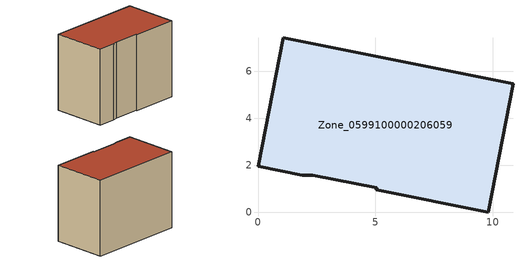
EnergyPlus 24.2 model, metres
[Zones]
Zone_0599100000206059
 floor ground (C_G): 5.06,1.03 2.32,1.58 1.88,1.58 0,1.95 1.07,7.42 10.86,5.47 9.8,0 5.04,0.95 z0
 wall outside (C_F): 9.8,0 10.86,5.47 1.07,7.42 0,1.95 1.88,1.58 2.32,1.58 5.06,1.03 5.04,0.95 9.8,0 z0:7.94
 roof outside (C_R): 2.32,1.58 5.06,1.03 5.04,0.95 9.8,0 10.86,5.47 1.07,7.42 0,1.95 1.88,1.58 z7.94
[BUILDING]
Pand.0599100000206059: North Axis=0; Terrain=City; Loads Convergence Tolerance Value=0.04; Temperature Convergence Tolerance Value=0.4; Solar Distribution=FullExterior; Maximum Number of Warmup Days=25; Minimum Number of Warmup Days=1
[Site:Location]
Rotterdam.The.Hague.AP_ZH_NLD Design_Conditions: Latitude=51.96; Longitude=4.45; Time Zone=1; Elevation=-4.5
[SITE:GROUNDTEMPERATURE:BUILDINGSURFACE]
18, 18, 18, 18, 18, 18, 18, 18, 18, 18, 18, 18
[MATERIAL] Thermal Absorptance=0.9; Solar Absorptance=0.7; Visible Absorptance=0.7
Name | Roughness | Thickness | Conductivity | Density | Specific Heat
G.TC.1946-1964 | MediumSmooth | 0.15 | 1 | 540 | 1210
F.TC.1946-1964 | Rough | 0.3 | 0.857143 | 1920 | 840
R.TC.1946-1964 | MediumRough | 0.2 | 0.235294 | 1500 | 1000
[CONSTRUCTION]
C_G: G.TC.1946-1964
C_F: F.TC.1946-1964
C_R: R.TC.1946-1964
[ZONE]
Zone_0599100000206059: Type=1; Multiplier=1; Ceiling Height=Autocalculate; Volume=Autocalculate; Floor Area=autocalculate; Part of Total Floor Area=Yes
[ZONEINFILTRATION:DESIGNFLOWRATE]
Infil_Zone_0599100000206059: Zone or ZoneList or Space or SpaceList=Zone_0599100000206059; Schedule=AlwaysOn; Design Flow Rate Calculation Method=Flow/Area; Flow Rate per Floor Area=0.003; Constant Term Coefficient=1; Temperature Term Coefficient=0; Velocity Term Coefficient=0; Velocity Squared Term Coefficient=0
[HVACTEMPLATE:ZONE:IDEALLOADSAIRSYSTEM]
Zone_0599100000206059: Maximum Heating Supply Air Temperature=50; Minimum Cooling Supply Air Temperature=13; Maximum Heating Supply Air Humidity Ratio=0.0156; Minimum Cooling Supply Air Humidity Ratio=0.0077; Heating Limit=NoLimit; Cooling Limit=NoLimit; Dehumidification Control Type=ConstantSensibleHeatRatio; Cooling Sensible Heat Ratio=0.7; Dehumidification Setpoint=60; Humidification Control Type=None; Humidification Setpoint=30; Outdoor Air Method=None; Outdoor Air Flow Rate per Person=0.00944; Outdoor Air Flow Rate per Zone Floor Area=0; Outdoor Air Flow Rate per Zone=0; Demand Controlled Ventilation Type=None; Outdoor Air Economizer Type=NoEconomizer; Heat Recovery Type=None; Sensible Heat Recovery Effectiveness=0.7; Latent Heat Recovery Effectiveness=0.65
[ZONECONTROL:THERMOSTAT]
ThermostatControl_Zone_0599100000206059: Zone or ZoneList=Zone_0599100000206059; Control Type Schedule=DualSetpointControlType; Control 1=Thermostat_Zone_0599100000206059; Temperature Difference Between Cutout And Setpoint=0
[THERMOSTATSETPOINT:DUALSETPOINT]
Thermostat_Zone_0599100000206059: Heating Setpoint Temperature Schedule=HeatingSetpoint_Zone_0599100000206059; Cooling Setpoint Temperature Schedule=CoolingSetpoint_Zone_0599100000206059
[SCHEDULE:COMPACT]
HeatingSetpoint_Zone_0599100000206059: Through: 12/31, For: AllDays, Until: 24:00, 21
CoolingSetpoint_Zone_0599100000206059: Through: 12/31, For: AllDays, Until: 24:00, 24
DualSetpointControlType: Through: 12/31, For: AllDays, Until: 24:00, 4
AlwaysOn: Through: 12/31, For: AllDays, Until: 24:00, 1
